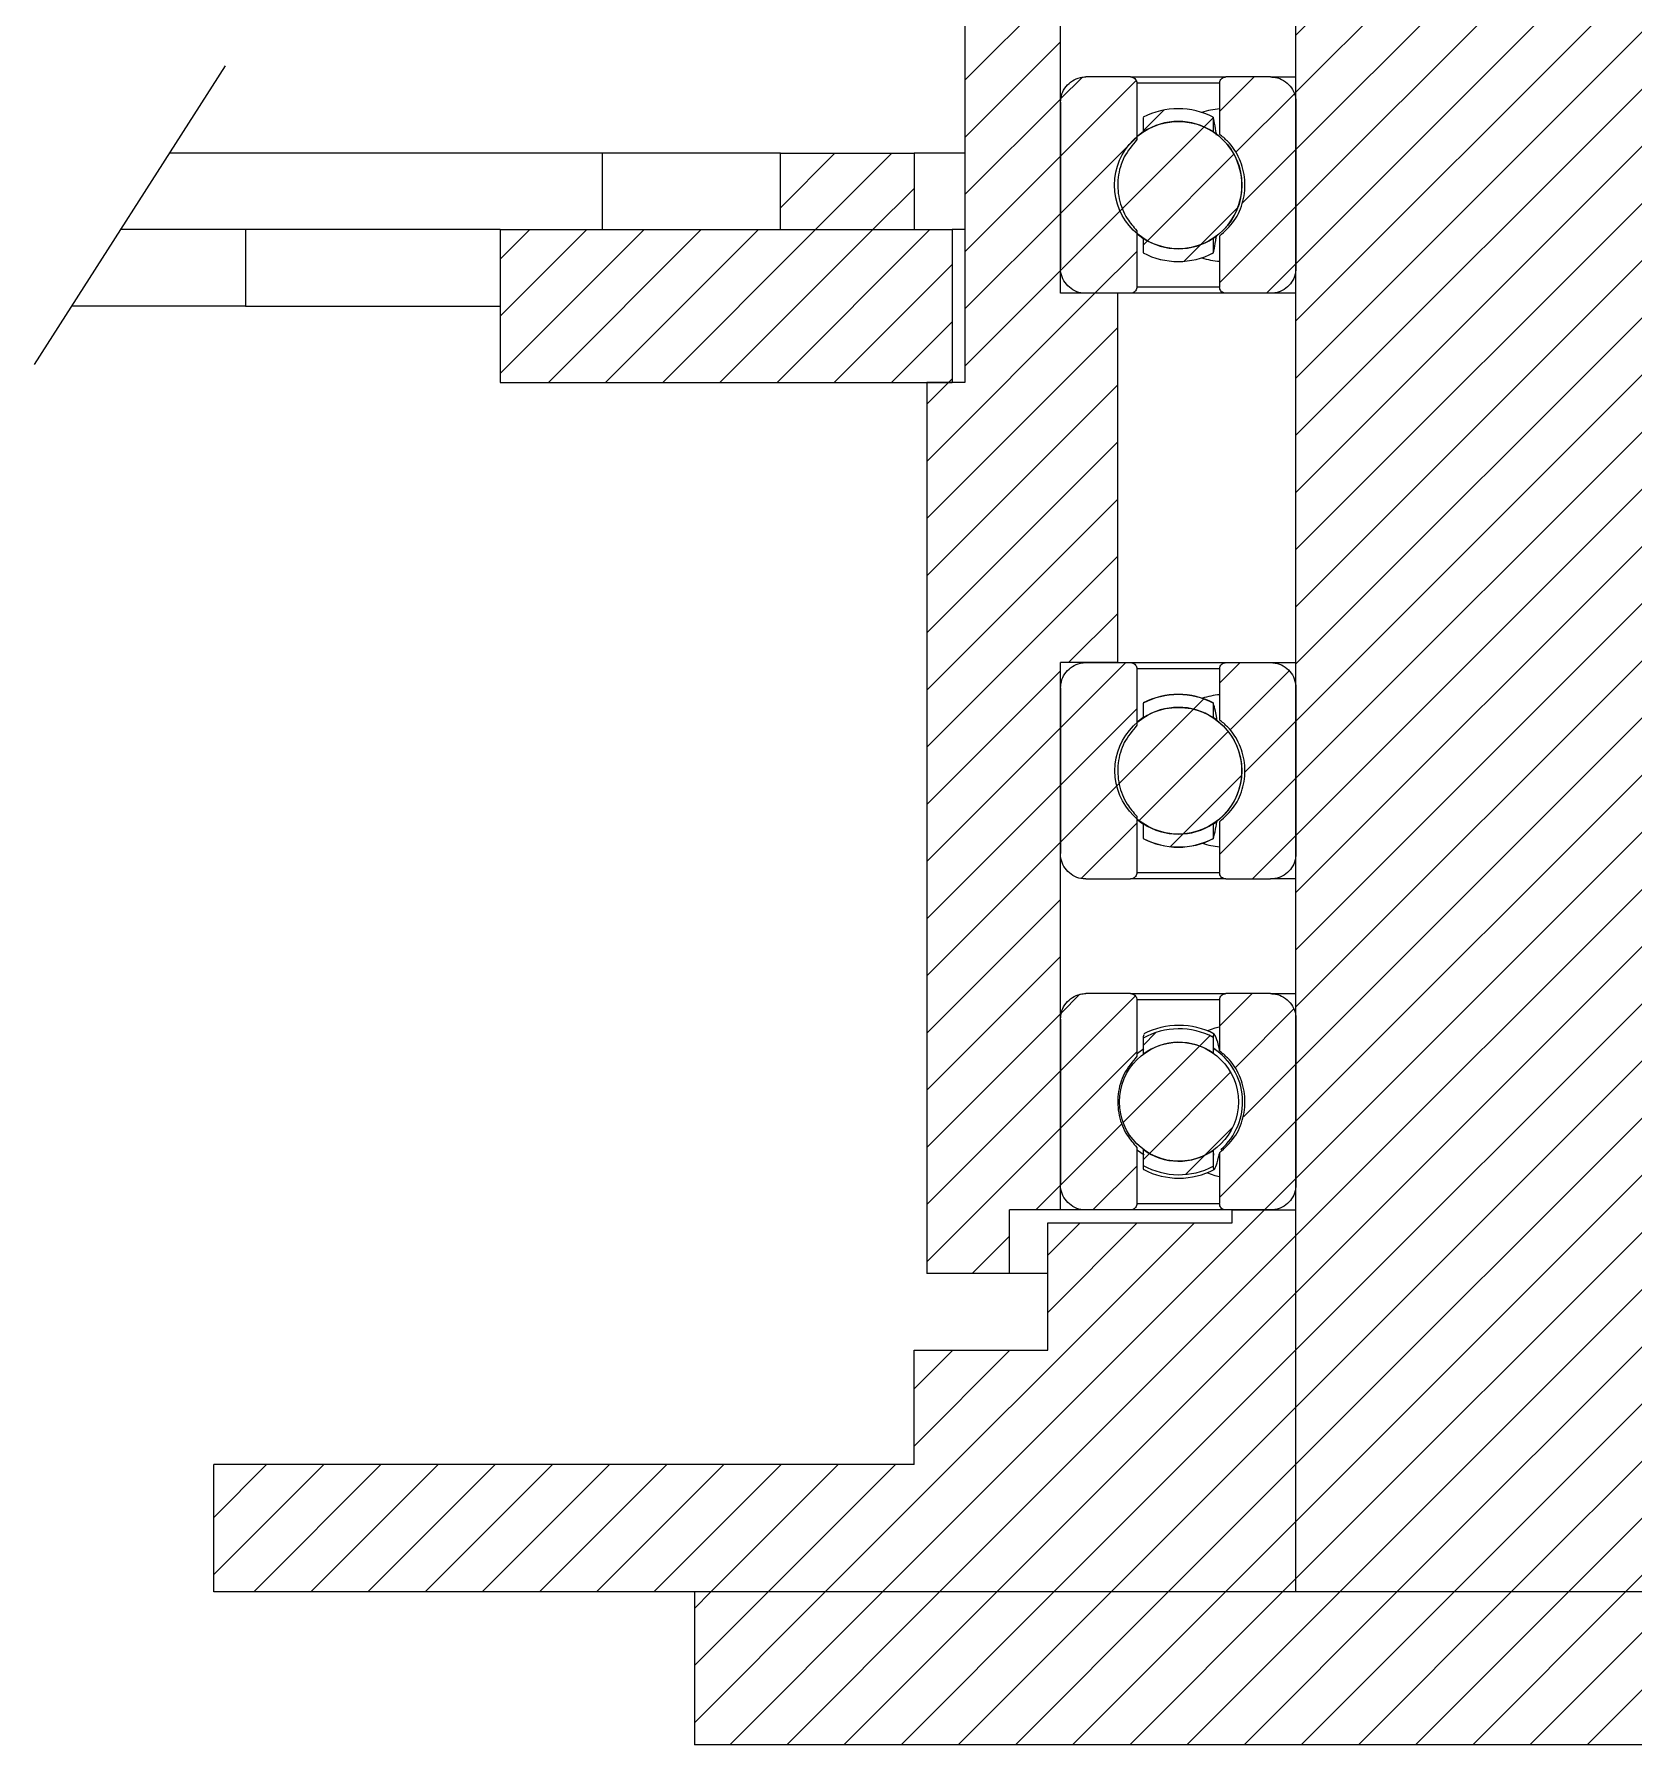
# Model space of a CAD drawing. Header units: millimetres. Extents: x -816 to 2660, y 734 to 4049.
# Drawn here: x 875.2 to 1000.9, y 3142.1 to 3276.5 of the extents above; entities that cross this region are included whole.
import ezdxf

# ---------------------------------------------------------------- set-up
doc = ezdxf.new("R2010")
doc.units = ezdxf.units.MM
pattern_1 = [(45, (17.594, -378.8605), (-2.245064, 2.245064), [])]

msp = doc.modelspace()

# ---------------------------------------------------------------- hatches: boundary and pattern name
at = {"linetype": 'Continuous', "lineweight": 18}
h = msp.add_hatch(dxfattribs=at)
h.set_pattern_fill('ANSI31', color=2, style=0)
h.set_pattern_definition(pattern_1)
h.paths.add_polyline_path([(974.31, 3154.14), (1009.31, 3154.14), (1009.31, 3330.14), (999.81, 3330.14), (999.81, 3290.14), (983.81, 3290.14), (983.81, 3330.14), (974.31, 3330.14)], flags=0)
h = msp.add_hatch(dxfattribs=at)
h.set_pattern_fill('ANSI31', style=0)
h.set_pattern_definition(pattern_1)
h.paths.add_polyline_path([(951.81, 3184.14), (955.81, 3184.14), (955.81, 3227.14), (960.31, 3227.14), (960.31, 3256.14), (955.81, 3256.14), (955.81, 3299.14), (948.31, 3299.14), (948.31, 3249.14), (945.31, 3249.14), (945.31, 3179.14), (951.81, 3179.14)], flags=0)
h = msp.add_hatch(dxfattribs=at)
h.set_pattern_fill('ANSI31', style=0)
h.set_pattern_definition(pattern_1)
edge = h.paths.add_edge_path(flags=0)
edge.add_spline(control_points=[(957.81, 3273.14), (957.67, 3273.14), (957.52, 3273.12), (957.38, 3273.09), (957.16, 3273.04), (956.94, 3272.95), (956.75, 3272.83), (956.56, 3272.71), (956.39, 3272.56), (956.25, 3272.38), (956.11, 3272.21), (956, 3272.01), (955.93, 3271.8), (955.85, 3271.59), (955.81, 3271.36), (955.81, 3271.14)], knot_values=[0.003165, 0.003165, 0.003165, 0.003165, 0.003612, 0.003612, 0.003612, 0.004292, 0.004292, 0.004292, 0.004973, 0.004973, 0.004973, 0.005653, 0.005653, 0.005653, 0.006333, 0.006333, 0.006333, 0.006333], weights=[1, 1, 1, 1, 1, 1, 1, 1, 1, 1, 1, 1, 1, 1, 1, 1], degree=3, periodic=0)
edge.add_line((955.81, 3271.14), (955.81, 3258.14))
edge.add_spline(control_points=[(955.81, 3258.14), (955.81, 3258.07), (955.82, 3257.99), (955.83, 3257.92), (955.85, 3257.7), (955.91, 3257.48), (956.01, 3257.28), (956.1, 3257.08), (956.24, 3256.89), (956.39, 3256.73), (956.55, 3256.57), (956.74, 3256.44), (956.94, 3256.34), (957.14, 3256.24), (957.36, 3256.17), (957.58, 3256.15), (957.66, 3256.14), (957.74, 3256.14), (957.81, 3256.14)], knot_values=[0, 0, 0, 0, 0.000211, 0.000211, 0.000211, 0.000891, 0.000891, 0.000891, 0.001571, 0.001571, 0.001571, 0.002252, 0.002252, 0.002252, 0.002932, 0.002932, 0.002932, 0.003165, 0.003165, 0.003165, 0.003165], weights=[1, 1, 1, 1, 1, 1, 1, 1, 1, 1, 1, 1, 1, 1, 1, 1, 1, 1, 1], degree=3, periodic=0)
edge.add_line((957.81, 3256.14), (961.31, 3256.14))
edge.add_spline(control_points=[(961.31, 3256.14), (961.36, 3256.14), (961.41, 3256.14), (961.45, 3256.15), (961.5, 3256.17), (961.55, 3256.19), (961.6, 3256.23), (961.65, 3256.26), (961.69, 3256.3), (961.72, 3256.34), (961.75, 3256.39), (961.78, 3256.44), (961.79, 3256.49), (961.81, 3256.54), (961.81, 3256.59), (961.81, 3256.64)], knot_values=[0.000813, 0.000813, 0.000813, 0.000813, 0.00095, 0.00095, 0.00095, 0.001119, 0.001119, 0.001119, 0.001289, 0.001289, 0.001289, 0.001458, 0.001458, 0.001458, 0.001602, 0.001602, 0.001602, 0.001602], weights=[1, 1, 1, 1, 1, 1, 1, 1, 1, 1, 1, 1, 1, 1, 1, 1], degree=3, periodic=0)
edge.add_line((961.81, 3256.64), (961.81, 3261.06))
edge.add_spline(control_points=[(961.81, 3261.06), (961.53, 3261.35), (961.27, 3261.66), (961.06, 3262), (960.77, 3262.48), (960.55, 3263.01), (960.43, 3263.56), (960.31, 3264.11), (960.28, 3264.68), (960.35, 3265.24), (960.42, 3265.79), (960.58, 3266.34), (960.83, 3266.85), (961.08, 3267.35), (961.41, 3267.81), (961.81, 3268.21)], knot_values=[0, 0, 0, 0, 0.001204, 0.001204, 0.001204, 0.002895, 0.002895, 0.002895, 0.004586, 0.004586, 0.004586, 0.006276, 0.006276, 0.006276, 0.007967, 0.007967, 0.007967, 0.007967], weights=[1, 1, 1, 1, 1, 1, 1, 1, 1, 1, 1, 1, 1, 1, 1, 1], degree=3, periodic=0)
edge.add_line((961.81, 3268.21), (961.81, 3272.64))
edge.add_spline(control_points=[(961.81, 3272.64), (961.81, 3272.66), (961.81, 3272.69), (961.81, 3272.71), (961.8, 3272.77), (961.78, 3272.82), (961.75, 3272.87), (961.73, 3272.92), (961.69, 3272.97), (961.65, 3273), (961.61, 3273.04), (961.56, 3273.07), (961.51, 3273.1), (961.46, 3273.12), (961.4, 3273.13), (961.35, 3273.13), (961.34, 3273.13), (961.33, 3273.14), (961.31, 3273.14)], knot_values=[0.000025, 0.000025, 0.000025, 0.000025, 0.000103, 0.000103, 0.000103, 0.000272, 0.000272, 0.000272, 0.000442, 0.000442, 0.000442, 0.000611, 0.000611, 0.000611, 0.00078, 0.00078, 0.00078, 0.000813, 0.000813, 0.000813, 0.000813], weights=[1, 1, 1, 1, 1, 1, 1, 1, 1, 1, 1, 1, 1, 1, 1, 1, 1, 1, 1], degree=3, periodic=0)
edge.add_line((961.31, 3273.14), (957.81, 3273.14))
h = msp.add_hatch(dxfattribs=at)
h.set_pattern_fill('ANSI31', style=0)
h.set_pattern_definition(pattern_1)
edge = h.paths.add_edge_path(flags=0)
edge.add_line((974.31, 3258.14), (974.31, 3271.14))
edge.add_spline(control_points=[(974.31, 3271.14), (974.31, 3271.21), (974.31, 3271.28), (974.3, 3271.35), (974.28, 3271.57), (974.22, 3271.79), (974.12, 3271.99), (974.03, 3272.19), (973.89, 3272.38), (973.74, 3272.54), (973.58, 3272.7), (973.39, 3272.84), (973.19, 3272.93), (972.99, 3273.03), (972.77, 3273.1), (972.55, 3273.12), (972.47, 3273.13), (972.39, 3273.14), (972.31, 3273.14)], knot_values=[0, 0, 0, 0, 0.000211, 0.000211, 0.000211, 0.000891, 0.000891, 0.000891, 0.001571, 0.001571, 0.001571, 0.002252, 0.002252, 0.002252, 0.002932, 0.002932, 0.002932, 0.003165, 0.003165, 0.003165, 0.003165], weights=[1, 1, 1, 1, 1, 1, 1, 1, 1, 1, 1, 1, 1, 1, 1, 1, 1, 1, 1], degree=3, periodic=0)
edge.add_line((972.31, 3273.14), (968.81, 3273.14))
edge.add_spline(control_points=[(968.81, 3273.14), (968.77, 3273.14), (968.72, 3273.13), (968.68, 3273.12), (968.63, 3273.1), (968.57, 3273.08), (968.53, 3273.05), (968.48, 3273.01), (968.44, 3272.97), (968.41, 3272.93), (968.38, 3272.88), (968.35, 3272.83), (968.33, 3272.78), (968.32, 3272.73), (968.31, 3272.68), (968.31, 3272.64)], knot_values=[0.000813, 0.000813, 0.000813, 0.000813, 0.00095, 0.00095, 0.00095, 0.001119, 0.001119, 0.001119, 0.001289, 0.001289, 0.001289, 0.001458, 0.001458, 0.001458, 0.001602, 0.001602, 0.001602, 0.001602], weights=[1, 1, 1, 1, 1, 1, 1, 1, 1, 1, 1, 1, 1, 1, 1, 1], degree=3, periodic=0)
edge.add_line((968.31, 3272.64), (968.31, 3268.64))
edge.add_spline(control_points=[(968.31, 3268.64), (968.54, 3268.47), (968.75, 3268.28), (968.94, 3268.08), (969.33, 3267.67), (969.65, 3267.19), (969.88, 3266.68), (970.1, 3266.17), (970.25, 3265.62), (970.3, 3265.06), (970.34, 3264.5), (970.3, 3263.93), (970.16, 3263.39), (970.02, 3262.84), (969.78, 3262.32), (969.47, 3261.85), (969.16, 3261.39), (968.76, 3260.97), (968.31, 3260.64)], knot_values=[0, 0, 0, 0, 0.000838, 0.000838, 0.000838, 0.002535, 0.002535, 0.002535, 0.004232, 0.004232, 0.004232, 0.00593, 0.00593, 0.00593, 0.007627, 0.007627, 0.007627, 0.009323, 0.009323, 0.009323, 0.009323], weights=[1, 1, 1, 1, 1, 1, 1, 1, 1, 1, 1, 1, 1, 1, 1, 1, 1, 1, 1], degree=3, periodic=0)
edge.add_line((968.31, 3260.64), (968.31, 3256.64))
edge.add_spline(control_points=[(968.31, 3256.64), (968.31, 3256.61), (968.32, 3256.58), (968.32, 3256.56), (968.33, 3256.5), (968.35, 3256.45), (968.37, 3256.4), (968.4, 3256.35), (968.44, 3256.3), (968.48, 3256.27), (968.52, 3256.23), (968.57, 3256.2), (968.62, 3256.18), (968.67, 3256.15), (968.73, 3256.14), (968.78, 3256.14), (968.79, 3256.14), (968.8, 3256.14), (968.81, 3256.14)], knot_values=[0.000025, 0.000025, 0.000025, 0.000025, 0.000103, 0.000103, 0.000103, 0.000272, 0.000272, 0.000272, 0.000442, 0.000442, 0.000442, 0.000611, 0.000611, 0.000611, 0.00078, 0.00078, 0.00078, 0.000813, 0.000813, 0.000813, 0.000813], weights=[1, 1, 1, 1, 1, 1, 1, 1, 1, 1, 1, 1, 1, 1, 1, 1, 1, 1, 1], degree=3, periodic=0)
edge.add_line((968.81, 3256.14), (972.31, 3256.14))
edge.add_spline(control_points=[(972.31, 3256.14), (972.46, 3256.14), (972.61, 3256.15), (972.75, 3256.18), (972.97, 3256.23), (973.19, 3256.32), (973.37, 3256.44), (973.56, 3256.56), (973.74, 3256.71), (973.88, 3256.89), (974.02, 3257.06), (974.13, 3257.26), (974.2, 3257.47), (974.28, 3257.68), (974.31, 3257.91), (974.31, 3258.14)], knot_values=[0.003165, 0.003165, 0.003165, 0.003165, 0.003612, 0.003612, 0.003612, 0.004292, 0.004292, 0.004292, 0.004973, 0.004973, 0.004973, 0.005653, 0.005653, 0.005653, 0.006333, 0.006333, 0.006333, 0.006333], weights=[1, 1, 1, 1, 1, 1, 1, 1, 1, 1, 1, 1, 1, 1, 1, 1], degree=3, periodic=0)
h = msp.add_hatch(dxfattribs=at)
h.set_pattern_fill('ANSI31', style=0)
h.set_pattern_definition(pattern_1)
edge = h.paths.add_edge_path(flags=0)
edge.add_line((962.31, 3269.96), (962.31, 3268.81))
edge.add_arc((965.07, 3264.64), 5, 56.6103, 123.4133, ccw=False)
edge.add_line((967.81, 3268.81), (967.81, 3269.96))
edge.add_arc((965.07, 3264.64), 6, 62.7109, 117.3076)
h = msp.add_hatch(dxfattribs=at)
h.set_pattern_fill('ANSI31', style=0)
h.set_pattern_definition(pattern_1)
edge = h.paths.add_edge_path(flags=0)
edge.add_arc((965.07, 3264.64), 5, 0, 360)
h = msp.add_hatch(dxfattribs=at)
h.set_pattern_fill('ANSI31', style=0)
h.set_pattern_definition(pattern_1)
h.paths.add_polyline_path([(944.31, 3267.14), (933.81, 3267.14), (933.81, 3261.14), (944.31, 3261.14)], flags=0)
h = msp.add_hatch(dxfattribs=at)
h.set_pattern_fill('ANSI31', style=0)
h.set_pattern_definition(pattern_1)
h.paths.add_polyline_path([(947.31, 3261.14), (911.81, 3261.14), (911.81, 3249.14), (947.31, 3249.14)], flags=0)
h = msp.add_hatch(dxfattribs=at)
h.set_pattern_fill('ANSI31', style=0)
h.set_pattern_definition(pattern_1)
edge = h.paths.add_edge_path(flags=0)
edge.add_line((967.81, 3259.31), (967.81, 3260.46))
edge.add_arc((965.07, 3264.64), 5, 236.5867, 303.3897, ccw=False)
edge.add_line((962.31, 3260.47), (962.31, 3259.31))
edge.add_arc((965.07, 3264.64), 6, 242.6924, 297.2891)
h = msp.add_hatch(dxfattribs=at)
h.set_pattern_fill('ANSI31', style=0)
h.set_pattern_definition(pattern_1)
edge = h.paths.add_edge_path(flags=0)
edge.add_spline(control_points=[(957.81, 3227.14), (957.67, 3227.14), (957.52, 3227.12), (957.38, 3227.09), (957.16, 3227.04), (956.94, 3226.95), (956.75, 3226.83), (956.56, 3226.71), (956.39, 3226.56), (956.25, 3226.38), (956.11, 3226.21), (956, 3226.01), (955.93, 3225.8), (955.85, 3225.59), (955.81, 3225.36), (955.81, 3225.14)], knot_values=[0.003165, 0.003165, 0.003165, 0.003165, 0.003612, 0.003612, 0.003612, 0.004292, 0.004292, 0.004292, 0.004973, 0.004973, 0.004973, 0.005653, 0.005653, 0.005653, 0.006333, 0.006333, 0.006333, 0.006333], weights=[1, 1, 1, 1, 1, 1, 1, 1, 1, 1, 1, 1, 1, 1, 1, 1], degree=3, periodic=0)
edge.add_line((955.81, 3225.14), (955.81, 3212.14))
edge.add_spline(control_points=[(955.81, 3212.14), (955.81, 3212.07), (955.82, 3211.99), (955.83, 3211.92), (955.85, 3211.7), (955.91, 3211.48), (956.01, 3211.28), (956.1, 3211.08), (956.24, 3210.89), (956.39, 3210.73), (956.55, 3210.57), (956.74, 3210.44), (956.94, 3210.34), (957.14, 3210.24), (957.36, 3210.17), (957.58, 3210.15), (957.66, 3210.14), (957.74, 3210.14), (957.81, 3210.14)], knot_values=[0, 0, 0, 0, 0.000211, 0.000211, 0.000211, 0.000891, 0.000891, 0.000891, 0.001571, 0.001571, 0.001571, 0.002252, 0.002252, 0.002252, 0.002932, 0.002932, 0.002932, 0.003165, 0.003165, 0.003165, 0.003165], weights=[1, 1, 1, 1, 1, 1, 1, 1, 1, 1, 1, 1, 1, 1, 1, 1, 1, 1, 1], degree=3, periodic=0)
edge.add_line((957.81, 3210.14), (961.31, 3210.14))
edge.add_spline(control_points=[(961.31, 3210.14), (961.36, 3210.14), (961.41, 3210.14), (961.45, 3210.15), (961.5, 3210.17), (961.55, 3210.19), (961.6, 3210.23), (961.65, 3210.26), (961.69, 3210.3), (961.72, 3210.34), (961.75, 3210.39), (961.78, 3210.44), (961.79, 3210.49), (961.81, 3210.54), (961.81, 3210.59), (961.81, 3210.64)], knot_values=[0.000813, 0.000813, 0.000813, 0.000813, 0.00095, 0.00095, 0.00095, 0.001119, 0.001119, 0.001119, 0.001289, 0.001289, 0.001289, 0.001458, 0.001458, 0.001458, 0.001602, 0.001602, 0.001602, 0.001602], weights=[1, 1, 1, 1, 1, 1, 1, 1, 1, 1, 1, 1, 1, 1, 1, 1], degree=3, periodic=0)
edge.add_line((961.81, 3210.64), (961.81, 3215.06))
edge.add_spline(control_points=[(961.81, 3215.06), (961.53, 3215.35), (961.27, 3215.66), (961.06, 3216), (960.77, 3216.48), (960.55, 3217.01), (960.43, 3217.56), (960.31, 3218.11), (960.28, 3218.68), (960.35, 3219.24), (960.42, 3219.79), (960.58, 3220.34), (960.83, 3220.85), (961.08, 3221.35), (961.41, 3221.81), (961.81, 3222.21)], knot_values=[0, 0, 0, 0, 0.001204, 0.001204, 0.001204, 0.002895, 0.002895, 0.002895, 0.004586, 0.004586, 0.004586, 0.006276, 0.006276, 0.006276, 0.007967, 0.007967, 0.007967, 0.007967], weights=[1, 1, 1, 1, 1, 1, 1, 1, 1, 1, 1, 1, 1, 1, 1, 1], degree=3, periodic=0)
edge.add_line((961.81, 3222.21), (961.81, 3226.64))
edge.add_spline(control_points=[(961.81, 3226.64), (961.81, 3226.66), (961.81, 3226.69), (961.81, 3226.71), (961.8, 3226.77), (961.78, 3226.82), (961.75, 3226.87), (961.73, 3226.92), (961.69, 3226.97), (961.65, 3227), (961.61, 3227.04), (961.56, 3227.07), (961.51, 3227.1), (961.46, 3227.12), (961.4, 3227.13), (961.35, 3227.13), (961.34, 3227.13), (961.33, 3227.14), (961.31, 3227.14)], knot_values=[0.000025, 0.000025, 0.000025, 0.000025, 0.000103, 0.000103, 0.000103, 0.000272, 0.000272, 0.000272, 0.000442, 0.000442, 0.000442, 0.000611, 0.000611, 0.000611, 0.00078, 0.00078, 0.00078, 0.000813, 0.000813, 0.000813, 0.000813], weights=[1, 1, 1, 1, 1, 1, 1, 1, 1, 1, 1, 1, 1, 1, 1, 1, 1, 1, 1], degree=3, periodic=0)
edge.add_line((961.31, 3227.14), (957.81, 3227.14))
h = msp.add_hatch(dxfattribs=at)
h.set_pattern_fill('ANSI31', style=0)
h.set_pattern_definition(pattern_1)
edge = h.paths.add_edge_path(flags=0)
edge.add_line((974.31, 3212.14), (974.31, 3225.14))
edge.add_spline(control_points=[(974.31, 3225.14), (974.31, 3225.38), (974.27, 3225.63), (974.18, 3225.86), (974.1, 3226.07), (973.98, 3226.27), (973.83, 3226.44), (973.69, 3226.61), (973.51, 3226.76), (973.32, 3226.87), (973.12, 3226.98), (972.91, 3227.06), (972.69, 3227.1), (972.56, 3227.12), (972.44, 3227.14), (972.31, 3227.14)], knot_values=[0, 0, 0, 0, 0.00074, 0.00074, 0.00074, 0.00141, 0.00141, 0.00141, 0.002079, 0.002079, 0.002079, 0.002748, 0.002748, 0.002748, 0.003119, 0.003119, 0.003119, 0.003119], weights=[1, 1, 1, 1, 1, 1, 1, 1, 1, 1, 1, 1, 1, 1, 1, 1], degree=3, periodic=0)
edge.add_line((972.31, 3227.14), (968.81, 3227.14))
edge.add_spline(control_points=[(968.81, 3227.14), (968.77, 3227.14), (968.72, 3227.13), (968.68, 3227.12), (968.63, 3227.1), (968.57, 3227.08), (968.53, 3227.05), (968.48, 3227.01), (968.44, 3226.97), (968.41, 3226.93), (968.38, 3226.88), (968.35, 3226.83), (968.33, 3226.78), (968.32, 3226.73), (968.31, 3226.68), (968.31, 3226.64)], knot_values=[0.000813, 0.000813, 0.000813, 0.000813, 0.00095, 0.00095, 0.00095, 0.001119, 0.001119, 0.001119, 0.001289, 0.001289, 0.001289, 0.001458, 0.001458, 0.001458, 0.001602, 0.001602, 0.001602, 0.001602], weights=[1, 1, 1, 1, 1, 1, 1, 1, 1, 1, 1, 1, 1, 1, 1, 1], degree=3, periodic=0)
edge.add_line((968.31, 3226.64), (968.31, 3222.64))
edge.add_spline(control_points=[(968.31, 3222.64), (968.54, 3222.47), (968.75, 3222.28), (968.94, 3222.08), (969.33, 3221.67), (969.65, 3221.19), (969.88, 3220.68), (970.1, 3220.17), (970.25, 3219.62), (970.3, 3219.06), (970.34, 3218.5), (970.3, 3217.93), (970.16, 3217.39), (970.02, 3216.84), (969.78, 3216.32), (969.47, 3215.85), (969.16, 3215.39), (968.76, 3214.97), (968.31, 3214.64)], knot_values=[0, 0, 0, 0, 0.000838, 0.000838, 0.000838, 0.002535, 0.002535, 0.002535, 0.004232, 0.004232, 0.004232, 0.00593, 0.00593, 0.00593, 0.007627, 0.007627, 0.007627, 0.009323, 0.009323, 0.009323, 0.009323], weights=[1, 1, 1, 1, 1, 1, 1, 1, 1, 1, 1, 1, 1, 1, 1, 1, 1, 1, 1], degree=3, periodic=0)
edge.add_line((968.31, 3214.64), (968.31, 3210.64))
edge.add_spline(control_points=[(968.31, 3210.64), (968.31, 3210.61), (968.32, 3210.58), (968.32, 3210.56), (968.33, 3210.5), (968.35, 3210.45), (968.37, 3210.4), (968.4, 3210.35), (968.44, 3210.3), (968.48, 3210.27), (968.52, 3210.23), (968.57, 3210.2), (968.62, 3210.18), (968.67, 3210.15), (968.73, 3210.14), (968.78, 3210.14), (968.79, 3210.14), (968.8, 3210.14), (968.81, 3210.14)], knot_values=[0.000025, 0.000025, 0.000025, 0.000025, 0.000103, 0.000103, 0.000103, 0.000272, 0.000272, 0.000272, 0.000442, 0.000442, 0.000442, 0.000611, 0.000611, 0.000611, 0.00078, 0.00078, 0.00078, 0.000813, 0.000813, 0.000813, 0.000813], weights=[1, 1, 1, 1, 1, 1, 1, 1, 1, 1, 1, 1, 1, 1, 1, 1, 1, 1, 1], degree=3, periodic=0)
edge.add_line((968.81, 3210.14), (972.31, 3210.14))
edge.add_spline(control_points=[(972.31, 3210.14), (972.46, 3210.14), (972.61, 3210.15), (972.75, 3210.18), (972.97, 3210.23), (973.19, 3210.32), (973.37, 3210.44), (973.56, 3210.56), (973.74, 3210.71), (973.88, 3210.89), (974.02, 3211.06), (974.13, 3211.26), (974.2, 3211.47), (974.28, 3211.68), (974.31, 3211.91), (974.31, 3212.14)], knot_values=[0.002309, 0.002309, 0.002309, 0.002309, 0.002748, 0.002748, 0.002748, 0.003418, 0.003418, 0.003418, 0.004087, 0.004087, 0.004087, 0.004757, 0.004757, 0.004757, 0.005426, 0.005426, 0.005426, 0.005426], weights=[1, 1, 1, 1, 1, 1, 1, 1, 1, 1, 1, 1, 1, 1, 1, 1], degree=3, periodic=0)
h = msp.add_hatch(dxfattribs=at)
h.set_pattern_fill('ANSI31', style=0)
h.set_pattern_definition(pattern_1)
edge = h.paths.add_edge_path(flags=0)
edge.add_line((962.31, 3223.95), (962.31, 3222.79))
edge.add_arc((965.07, 3218.64), 4.98, 56.5353, 123.5657, ccw=False)
edge.add_line((967.81, 3222.79), (967.81, 3223.95))
edge.add_arc((965.07, 3218.64), 5.98, 62.6795, 117.3995)
h = msp.add_hatch(dxfattribs=at)
h.set_pattern_fill('ANSI31', style=0)
h.set_pattern_definition(pattern_1)
edge = h.paths.add_edge_path(flags=0)
edge.add_arc((965.07, 3218.64), 4.98, 0, 360)
h = msp.add_hatch(dxfattribs=at)
h.set_pattern_fill('ANSI31', style=0)
h.set_pattern_definition(pattern_1)
edge = h.paths.add_edge_path(flags=0)
edge.add_line((967.81, 3213.32), (967.81, 3214.48))
edge.add_arc((965.07, 3218.64), 4.98, 236.4343, 303.4647, ccw=False)
edge.add_line((962.31, 3214.49), (962.31, 3213.32))
edge.add_arc((965.07, 3218.64), 5.98, 242.6005, 297.3205)
h = msp.add_hatch(dxfattribs=at)
h.set_pattern_fill('ANSI31', style=0)
h.set_pattern_definition(pattern_1)
edge = h.paths.add_edge_path(flags=0)
edge.add_spline(control_points=[(957.81, 3201.14), (957.67, 3201.14), (957.52, 3201.12), (957.38, 3201.09), (957.16, 3201.04), (956.94, 3200.95), (956.75, 3200.83), (956.56, 3200.71), (956.39, 3200.56), (956.25, 3200.38), (956.11, 3200.21), (956, 3200.01), (955.93, 3199.8), (955.85, 3199.59), (955.81, 3199.36), (955.81, 3199.14)], knot_values=[0.003165, 0.003165, 0.003165, 0.003165, 0.003612, 0.003612, 0.003612, 0.004292, 0.004292, 0.004292, 0.004973, 0.004973, 0.004973, 0.005653, 0.005653, 0.005653, 0.006333, 0.006333, 0.006333, 0.006333], weights=[1, 1, 1, 1, 1, 1, 1, 1, 1, 1, 1, 1, 1, 1, 1, 1], degree=3, periodic=0)
edge.add_line((955.81, 3199.14), (955.81, 3186.14))
edge.add_spline(control_points=[(955.81, 3186.14), (955.81, 3186.07), (955.82, 3185.99), (955.83, 3185.92), (955.85, 3185.7), (955.91, 3185.48), (956.01, 3185.28), (956.1, 3185.08), (956.24, 3184.89), (956.39, 3184.73), (956.55, 3184.57), (956.74, 3184.44), (956.94, 3184.34), (957.14, 3184.24), (957.36, 3184.17), (957.58, 3184.15), (957.66, 3184.14), (957.74, 3184.14), (957.81, 3184.14)], knot_values=[0, 0, 0, 0, 0.000211, 0.000211, 0.000211, 0.000891, 0.000891, 0.000891, 0.001571, 0.001571, 0.001571, 0.002252, 0.002252, 0.002252, 0.002932, 0.002932, 0.002932, 0.003165, 0.003165, 0.003165, 0.003165], weights=[1, 1, 1, 1, 1, 1, 1, 1, 1, 1, 1, 1, 1, 1, 1, 1, 1, 1, 1], degree=3, periodic=0)
edge.add_line((957.81, 3184.14), (961.31, 3184.14))
edge.add_spline(control_points=[(961.31, 3184.14), (961.36, 3184.14), (961.41, 3184.14), (961.45, 3184.15), (961.5, 3184.17), (961.55, 3184.19), (961.6, 3184.23), (961.65, 3184.26), (961.69, 3184.3), (961.72, 3184.34), (961.75, 3184.39), (961.78, 3184.44), (961.79, 3184.49), (961.81, 3184.54), (961.81, 3184.59), (961.81, 3184.64)], knot_values=[0.000813, 0.000813, 0.000813, 0.000813, 0.00095, 0.00095, 0.00095, 0.001119, 0.001119, 0.001119, 0.001289, 0.001289, 0.001289, 0.001458, 0.001458, 0.001458, 0.001602, 0.001602, 0.001602, 0.001602], weights=[1, 1, 1, 1, 1, 1, 1, 1, 1, 1, 1, 1, 1, 1, 1, 1], degree=3, periodic=0)
edge.add_line((961.81, 3184.64), (961.81, 3189.06))
edge.add_spline(control_points=[(961.81, 3189.06), (961.53, 3189.35), (961.27, 3189.66), (961.06, 3190), (960.77, 3190.48), (960.55, 3191.01), (960.43, 3191.56), (960.31, 3192.11), (960.28, 3192.68), (960.35, 3193.24), (960.42, 3193.79), (960.58, 3194.34), (960.83, 3194.85), (961.08, 3195.35), (961.41, 3195.81), (961.81, 3196.21)], knot_values=[0, 0, 0, 0, 0.001204, 0.001204, 0.001204, 0.002895, 0.002895, 0.002895, 0.004586, 0.004586, 0.004586, 0.006276, 0.006276, 0.006276, 0.007967, 0.007967, 0.007967, 0.007967], weights=[1, 1, 1, 1, 1, 1, 1, 1, 1, 1, 1, 1, 1, 1, 1, 1], degree=3, periodic=0)
edge.add_line((961.81, 3196.21), (961.81, 3200.64))
edge.add_spline(control_points=[(961.81, 3200.64), (961.81, 3200.66), (961.81, 3200.69), (961.81, 3200.71), (961.8, 3200.77), (961.78, 3200.82), (961.75, 3200.87), (961.73, 3200.92), (961.69, 3200.97), (961.65, 3201), (961.61, 3201.04), (961.56, 3201.07), (961.51, 3201.1), (961.46, 3201.12), (961.4, 3201.13), (961.35, 3201.13), (961.34, 3201.13), (961.33, 3201.14), (961.31, 3201.14)], knot_values=[0.000025, 0.000025, 0.000025, 0.000025, 0.000103, 0.000103, 0.000103, 0.000272, 0.000272, 0.000272, 0.000442, 0.000442, 0.000442, 0.000611, 0.000611, 0.000611, 0.00078, 0.00078, 0.00078, 0.000813, 0.000813, 0.000813, 0.000813], weights=[1, 1, 1, 1, 1, 1, 1, 1, 1, 1, 1, 1, 1, 1, 1, 1, 1, 1, 1], degree=3, periodic=0)
edge.add_line((961.31, 3201.14), (957.81, 3201.14))
h = msp.add_hatch(dxfattribs=at)
h.set_pattern_fill('ANSI31', style=0)
h.set_pattern_definition(pattern_1)
edge = h.paths.add_edge_path(flags=0)
edge.add_line((974.31, 3186.14), (974.31, 3199.14))
edge.add_spline(control_points=[(974.31, 3199.14), (974.31, 3199.21), (974.31, 3199.28), (974.3, 3199.35), (974.28, 3199.57), (974.22, 3199.79), (974.12, 3199.99), (974.03, 3200.19), (973.89, 3200.38), (973.74, 3200.54), (973.58, 3200.7), (973.39, 3200.84), (973.19, 3200.93), (972.99, 3201.03), (972.77, 3201.1), (972.55, 3201.12), (972.47, 3201.13), (972.39, 3201.14), (972.31, 3201.14)], knot_values=[0, 0, 0, 0, 0.000211, 0.000211, 0.000211, 0.000891, 0.000891, 0.000891, 0.001571, 0.001571, 0.001571, 0.002252, 0.002252, 0.002252, 0.002932, 0.002932, 0.002932, 0.003165, 0.003165, 0.003165, 0.003165], weights=[1, 1, 1, 1, 1, 1, 1, 1, 1, 1, 1, 1, 1, 1, 1, 1, 1, 1, 1], degree=3, periodic=0)
edge.add_line((972.31, 3201.14), (968.81, 3201.14))
edge.add_spline(control_points=[(968.81, 3201.14), (968.77, 3201.14), (968.72, 3201.13), (968.68, 3201.12), (968.63, 3201.1), (968.57, 3201.08), (968.53, 3201.05), (968.48, 3201.01), (968.44, 3200.97), (968.41, 3200.93), (968.38, 3200.88), (968.35, 3200.83), (968.33, 3200.78), (968.32, 3200.73), (968.31, 3200.68), (968.31, 3200.64)], knot_values=[0.000813, 0.000813, 0.000813, 0.000813, 0.00095, 0.00095, 0.00095, 0.001119, 0.001119, 0.001119, 0.001289, 0.001289, 0.001289, 0.001458, 0.001458, 0.001458, 0.001602, 0.001602, 0.001602, 0.001602], weights=[1, 1, 1, 1, 1, 1, 1, 1, 1, 1, 1, 1, 1, 1, 1, 1], degree=3, periodic=0)
edge.add_line((968.31, 3200.64), (968.31, 3196.64))
edge.add_spline(control_points=[(968.31, 3196.64), (968.54, 3196.47), (968.75, 3196.28), (968.94, 3196.08), (969.33, 3195.67), (969.65, 3195.19), (969.88, 3194.68), (970.1, 3194.17), (970.25, 3193.62), (970.3, 3193.06), (970.34, 3192.5), (970.3, 3191.93), (970.16, 3191.39), (970.02, 3190.84), (969.78, 3190.32), (969.47, 3189.85), (969.16, 3189.39), (968.76, 3188.97), (968.31, 3188.64)], knot_values=[0, 0, 0, 0, 0.000838, 0.000838, 0.000838, 0.002535, 0.002535, 0.002535, 0.004232, 0.004232, 0.004232, 0.00593, 0.00593, 0.00593, 0.007627, 0.007627, 0.007627, 0.009323, 0.009323, 0.009323, 0.009323], weights=[1, 1, 1, 1, 1, 1, 1, 1, 1, 1, 1, 1, 1, 1, 1, 1, 1, 1, 1], degree=3, periodic=0)
edge.add_line((968.31, 3188.64), (968.31, 3184.64))
edge.add_spline(control_points=[(968.31, 3184.64), (968.31, 3184.61), (968.32, 3184.58), (968.32, 3184.56), (968.33, 3184.5), (968.35, 3184.45), (968.37, 3184.4), (968.4, 3184.35), (968.44, 3184.3), (968.48, 3184.27), (968.52, 3184.23), (968.57, 3184.2), (968.62, 3184.18), (968.67, 3184.15), (968.73, 3184.14), (968.78, 3184.14), (968.79, 3184.14), (968.8, 3184.14), (968.81, 3184.14)], knot_values=[0.000025, 0.000025, 0.000025, 0.000025, 0.000103, 0.000103, 0.000103, 0.000272, 0.000272, 0.000272, 0.000442, 0.000442, 0.000442, 0.000611, 0.000611, 0.000611, 0.00078, 0.00078, 0.00078, 0.000813, 0.000813, 0.000813, 0.000813], weights=[1, 1, 1, 1, 1, 1, 1, 1, 1, 1, 1, 1, 1, 1, 1, 1, 1, 1, 1], degree=3, periodic=0)
edge.add_line((968.81, 3184.14), (972.31, 3184.14))
edge.add_spline(control_points=[(972.31, 3184.14), (972.46, 3184.14), (972.61, 3184.15), (972.75, 3184.18), (972.97, 3184.23), (973.19, 3184.32), (973.37, 3184.44), (973.56, 3184.56), (973.74, 3184.71), (973.88, 3184.89), (974.02, 3185.06), (974.13, 3185.26), (974.2, 3185.47), (974.28, 3185.68), (974.31, 3185.91), (974.31, 3186.14)], knot_values=[0.003165, 0.003165, 0.003165, 0.003165, 0.003612, 0.003612, 0.003612, 0.004292, 0.004292, 0.004292, 0.004973, 0.004973, 0.004973, 0.005653, 0.005653, 0.005653, 0.006333, 0.006333, 0.006333, 0.006333], weights=[1, 1, 1, 1, 1, 1, 1, 1, 1, 1, 1, 1, 1, 1, 1, 1], degree=3, periodic=0)
h = msp.add_hatch(dxfattribs=at)
h.set_pattern_fill('ANSI31', style=0)
h.set_pattern_definition(pattern_1)
edge = h.paths.add_edge_path(flags=0)
edge.add_line((962.31, 3197.63), (962.31, 3196.37))
edge.add_arc((965.12, 3192.64), 4.67, 54.8386, 126.964, ccw=False)
edge.add_line((967.81, 3196.45), (967.81, 3197.69))
edge.add_arc((965.12, 3192.64), 5.73, 61.9922, 119.3623)
h = msp.add_hatch(dxfattribs=at)
h.set_pattern_fill('ANSI31', style=0)
h.set_pattern_definition(pattern_1)
edge = h.paths.add_edge_path(flags=0)
edge.add_arc((965.12, 3192.64), 4.67, 0, 360)
h = msp.add_hatch(dxfattribs=at)
h.set_pattern_fill('ANSI31', style=0)
h.set_pattern_definition(pattern_1)
edge = h.paths.add_edge_path(flags=0)
edge.add_line((967.81, 3187.58), (967.81, 3188.82))
edge.add_arc((965.12, 3192.64), 4.67, 233.036, 305.1614, ccw=False)
edge.add_line((962.31, 3188.9), (962.31, 3187.64))
edge.add_arc((965.12, 3192.64), 5.73, 240.6377, 298.0078)
h = msp.add_hatch(dxfattribs=at)
h.set_pattern_fill('ANSI31', color=4, style=0)
h.set_pattern_definition(pattern_1)
h.paths.add_polyline_path([(944.31, 3173.14), (944.31, 3164.14), (889.31, 3164.14), (889.31, 3154.14), (974.31, 3154.14), (974.31, 3184.14), (969.31, 3184.14), (969.31, 3183.14), (954.81, 3183.14), (954.81, 3173.14)], flags=0)
h = msp.add_hatch(dxfattribs=at)
h.set_pattern_fill('ANSI31', style=0)
h.set_pattern_definition(pattern_1)
h.paths.add_polyline_path([(927.06, 3142.14), (1056.58, 3142.14), (1056.58, 3154.14), (927.06, 3154.14)], flags=0)

# ---------------------------------------------------------------- linework, layer by layer
at = {"color": 7, "linetype": 'Continuous', "lineweight": 25}
for p, q in [((974.31, 3154.14), (974.31, 3330.14)), ((948.31, 3299.14), (948.31, 3249.14)), ((955.81, 3256.14), (955.81, 3299.14)), ((961.31, 3273.14), (957.81, 3273.14)), ((961.31, 3273.14), (968.81, 3273.14)), ((972.31, 3273.14), (968.81, 3273.14)), ((972.31, 3273.14), (974.31, 3273.14)), ((961.81, 3272.64), (961.81, 3268.21)), ((968.31, 3272.64), (968.31, 3268.64)), ((955.81, 3271.14), (955.81, 3258.14)), ((974.31, 3271.14), (974.31, 3258.14)), ((962.31, 3269.96), (962.31, 3268.81)), ((967.81, 3269.96), (967.81, 3268.81)), ((962.31, 3268.81), (961.82, 3268.43)), ((919.81, 3267.14), (919.81, 3261.14)), ((933.81, 3267.14), (919.81, 3267.14)), ((933.81, 3261.14), (933.81, 3267.14)), ((933.81, 3267.14), (944.31, 3267.14)), ((944.31, 3267.14), (944.31, 3261.14)), ((948.31, 3267.14), (944.31, 3267.14)), ((891.81, 3261.14), (891.81, 3255.14)), ((911.81, 3261.14), (947.31, 3261.14)), ((911.81, 3261.14), (911.81, 3249.14)), ((933.81, 3261.14), (944.31, 3261.14)), ((947.31, 3261.14), (947.31, 3249.14)), ((948.31, 3261.14), (947.31, 3261.14)), ((961.81, 3261.06), (961.81, 3256.64)), ((961.82, 3260.84), (962.29, 3260.48)), ((962.31, 3260.47), (962.31, 3259.31)), ((967.81, 3260.46), (967.81, 3259.31)), ((968.31, 3260.64), (968.31, 3256.64)), ((960.31, 3256.14), (955.81, 3256.14)), ((961.31, 3256.14), (957.81, 3256.14)), ((960.31, 3227.14), (960.31, 3256.14)), ((968.69, 3256.14), (961.31, 3256.14)), ((972.31, 3256.14), (968.81, 3256.14)), ((974.31, 3256.14), (972.31, 3256.14)), ((891.81, 3255.14), (911.81, 3255.14)), ((911.81, 3249.14), (947.31, 3249.14)), ((948.31, 3249.14), (945.31, 3249.14)), ((945.31, 3249.14), (945.31, 3179.14)), ((955.81, 3184.14), (955.81, 3227.14)), ((960.31, 3227.14), (955.81, 3227.14)), ((957.81, 3227.14), (961.31, 3227.14)), ((961.31, 3227.14), (968.81, 3227.14)), ((961.81, 3226.64), (961.81, 3222.21)), ((968.31, 3226.64), (968.31, 3222.64)), ((968.81, 3227.14), (972.31, 3227.14)), ((972.31, 3227.14), (974.31, 3227.14)), ((955.81, 3225.14), (955.81, 3212.14)), ((974.31, 3225.14), (974.31, 3212.14)), ((962.32, 3223.95), (962.31, 3223.95)), ((962.31, 3223.95), (962.31, 3222.79)), ((967.81, 3223.95), (967.81, 3222.79)), ((967.82, 3222.77), (967.81, 3222.79)), ((961.81, 3215.06), (961.81, 3210.64)), ((962.31, 3214.49), (962.31, 3213.32)), ((967.81, 3214.48), (967.82, 3214.49)), ((967.81, 3214.48), (967.81, 3213.32)), ((968.31, 3214.64), (968.31, 3210.64)), ((957.81, 3210.14), (961.31, 3210.14)), ((968.69, 3210.14), (961.31, 3210.14)), ((968.81, 3210.14), (972.31, 3210.14)), ((974.31, 3210.14), (972.31, 3210.14)), ((961.31, 3201.14), (957.81, 3201.14)), ((961.31, 3201.14), (968.81, 3201.14)), ((961.81, 3200.64), (961.81, 3196.21)), ((968.31, 3200.64), (968.31, 3196.64)), ((972.31, 3201.14), (968.81, 3201.14)), ((972.31, 3201.14), (974.31, 3201.14)), ((955.81, 3199.14), (955.81, 3186.14)), ((974.31, 3199.14), (974.31, 3186.14)), ((967.81, 3197.69), (967.81, 3196.45)), ((962.36, 3196.8), (961.87, 3196.43)), ((962.31, 3197.63), (962.31, 3196.37)), ((961.81, 3196.21), (961.82, 3196.21)), ((961.82, 3189.06), (961.81, 3189.06)), ((961.81, 3189.06), (961.81, 3184.64)), ((961.87, 3188.84), (962.38, 3188.46)), ((962.31, 3188.9), (962.31, 3187.64)), ((967.81, 3188.82), (967.81, 3187.58)), ((968.31, 3188.64), (968.31, 3184.64)), ((951.81, 3179.14), (951.81, 3184.14)), ((955.81, 3184.14), (951.81, 3184.14)), ((954.81, 3173.14), (954.81, 3183.14)), ((954.81, 3183.14), (969.31, 3183.14)), ((957.68, 3184.14), (955.81, 3184.14)), ((961.31, 3184.14), (957.81, 3184.14)), ((968.69, 3184.14), (961.31, 3184.14)), ((972.31, 3184.14), (968.81, 3184.14)), ((969.31, 3183.14), (969.31, 3184.14)), ((969.31, 3184.14), (974.31, 3184.14)), ((974.31, 3154.14), (974.31, 3184.14)), ((951.81, 3179.14), (945.31, 3179.14)), ((954.81, 3179.14), (951.81, 3179.14)), ((944.31, 3164.14), (944.31, 3173.14)), ((944.31, 3173.14), (954.81, 3173.14)), ((944.31, 3164.14), (889.31, 3164.14)), ((889.31, 3154.14), (889.31, 3164.14)), ((974.31, 3154.14), (889.31, 3154.14)), ((927.06, 3154.14), (927.06, 3142.14)), ((1056.58, 3154.14), (927.06, 3154.14)), ((1009.31, 3154.14), (974.31, 3154.14)), ((1056.58, 3142.14), (927.06, 3142.14))]:
    msp.add_line(p, q, dxfattribs=at)
at = {"color": 5}
msp.add_line((890.19, 3274.01), (875.2, 3250.56), dxfattribs=at)
at = {"color": 8, "linetype": 'Continuous', "lineweight": 25}
for p, q in [((968.31, 3272.64), (961.81, 3272.64)), ((961.81, 3256.64), (968.27, 3256.64)), ((968.31, 3226.64), (961.81, 3226.64)), ((961.81, 3210.64), (968.27, 3210.64)), ((968.31, 3200.64), (961.81, 3200.64)), ((961.81, 3184.64), (968.27, 3184.64))]:
    msp.add_line(p, q, dxfattribs=at)
for p, q in [((919.81, 3267.14), (885.79, 3267.14)), ((911.81, 3261.14), (881.96, 3261.14)), ((891.81, 3255.14), (878.12, 3255.14))]:
    msp.add_line(p, q)
at = {"color": 7, "linetype": 'Continuous', "lineweight": 25, "flags": 128}
for points in [[(962.29, 3222.79), (962.18, 3222.72), (961.82, 3222.43)], [(961.82, 3214.84), (962.18, 3214.55), (962.3, 3214.47)], [(968.31, 3198.5), (967.94, 3198.41), (967.36, 3198.2)], [(967.36, 3187.07), (967.95, 3186.86), (968.31, 3186.77)]]:
    msp.add_lwpolyline(points, dxfattribs=at)
at = {"color": 7, "linetype": 'Continuous', "lineweight": 25}
for centre, radius in [((965.07, 3264.64), 5), ((965.07, 3218.64), 4.98), ((965.12, 3192.64), 4.67)]:
    msp.add_circle(centre, radius, dxfattribs=at)
for centre, radius, start, end in [((965.07, 3264.64), 6, 62.7271, 117.3), ((965.07, 3264.64), 6, 62.7109, 117.3076), ((968.76, 3264.64), 6, 94.2236, 107.9138), ((965.07, 3264.64), 5, 56.6103, 123.4133), ((965.07, 3264.64), 5, 303.2837, 56.6132), ((965.07, 3264.64), 5, 236.5867, 303.3897), ((965.07, 3264.64), 6, 242.6385, 297.3393), ((965.07, 3264.64), 6, 242.6924, 297.2891), ((968.76, 3264.64), 6, 252.0862, 265.7764), ((965.07, 3218.64), 6, 62.7264, 117.3194), ((965.07, 3218.64), 5.98, 62.6795, 117.3995), ((968.87, 3218.64), 6, 95.3389, 108.4847), ((965.07, 3218.64), 4.98, 56.5353, 123.5657), ((965.07, 3218.64), 5, 0, 56.6421), ((965.07, 3218.64), 5, 303.675, 0), ((965.07, 3218.64), 4.98, 236.4343, 303.4647), ((965.07, 3218.64), 5.98, 242.6005, 297.3205), ((965.07, 3218.64), 6, 242.6033, 297.3641), ((968.87, 3218.64), 6, 251.5153, 264.6611), ((965.12, 3192.64), 5.73, 61.9922, 119.3623), ((965.12, 3192.64), 6, 62.4965, 117.4121), ((965.12, 3192.64), 4.67, 54.8386, 126.964), ((965.12, 3192.64), 5, 311.2885, 56.5926), ((965.12, 3192.64), 4.67, 233.036, 305.1614), ((965.12, 3192.64), 5.73, 240.6377, 298.0078), ((965.12, 3192.64), 6, 242.6066, 297.569)]:
    msp.add_arc(centre, radius, start, end, dxfattribs=at)
for points, knots in [([(955.81, 3271.14), (955.84, 3271.36), (955.88, 3271.81), (956.23, 3272.41), (956.73, 3272.86), (957.3, 3273.1), (957.67, 3273.13), (957.81, 3273.14)], [0, 0, 0, 0, 0.214631, 0.429325, 0.644023, 0.858713, 1, 1, 1, 1]), ([(961.31, 3273.14), (961.33, 3273.14), (961.39, 3273.13), (961.51, 3273.1), (961.66, 3273.01), (961.76, 3272.88), (961.81, 3272.74), (961.81, 3272.66), (961.81, 3272.64)], [0, 0, 0, 0, 0.041936, 0.256608, 0.471272, 0.685921, 0.900551, 1, 1, 1, 1]), ([(968.31, 3272.64), (968.32, 3272.68), (968.33, 3272.79), (968.4, 3272.93), (968.52, 3273.05), (968.67, 3273.12), (968.77, 3273.13), (968.81, 3273.14)], [0, 0, 0, 0, 0.182829, 0.397496, 0.612164, 0.826847, 1, 1, 1, 1]), ([(972.31, 3273.14), (972.39, 3273.13), (972.69, 3273.12), (973.21, 3272.97), (973.76, 3272.57), (974.16, 3272.01), (974.3, 3271.5), (974.31, 3271.21), (974.31, 3271.14)], [0, 0, 0, 0, 0.074082, 0.288739, 0.503377, 0.718029, 0.93267, 1, 1, 1, 1]), ([(968.08, 3268.56), (968.07, 3268.62), (968, 3269.16), (967.87, 3269.72), (967.82, 3269.98), (967.81, 3269.97), (967.81, 3269.96)], [0, 0, 0, 0, 0.06748, 0.517153, 0.940014, 1, 1, 1, 1]), ([(961.81, 3268.21), (961.45, 3267.77), (960.73, 3266.91), (960.26, 3265.24), (960.34, 3263.55), (960.91, 3262.09), (961.55, 3261.37), (961.81, 3261.06)], [0, 0, 0, 0, 0.211964, 0.423967, 0.635966, 0.847967, 1, 1, 1, 1]), ([(968.31, 3260.64), (968.73, 3261.02), (969.56, 3261.78), (970.24, 3263.37), (970.39, 3265.07), (969.96, 3266.72), (969.18, 3267.92), (968.53, 3268.46), (968.31, 3268.64)], [0, 0, 0, 0, 0.1818163, 0.3636683, 0.545519, 0.7273715, 0.9092254, 1, 1, 1, 1]), ([(967.81, 3259.31), (967.81, 3259.31), (967.82, 3259.29), (967.86, 3259.49), (967.98, 3260.01), (968.05, 3260.54), (968.07, 3260.67)], [0, 0, 0, 0, 0.0382702, 0.4516821, 0.8638662, 1, 1, 1, 1]), ([(957.81, 3256.14), (957.74, 3256.14), (957.44, 3256.15), (956.92, 3256.3), (956.37, 3256.7), (955.97, 3257.26), (955.83, 3257.77), (955.82, 3258.07), (955.81, 3258.14)], [0, 0, 0, 0, 0.074083, 0.288725, 0.503381, 0.718024, 0.932668, 1, 1, 1, 1]), ([(974.31, 3258.14), (974.29, 3257.91), (974.25, 3257.46), (973.9, 3256.86), (973.4, 3256.41), (972.83, 3256.17), (972.46, 3256.15), (972.31, 3256.14)], [0, 0, 0, 0, 0.214626, 0.429323, 0.644008, 0.858696, 1, 1, 1, 1]), ([(961.81, 3256.64), (961.81, 3256.59), (961.8, 3256.48), (961.73, 3256.34), (961.61, 3256.22), (961.46, 3256.15), (961.36, 3256.14), (961.31, 3256.14)], [0, 0, 0, 0, 0.18282, 0.397494, 0.612112, 0.826777, 1, 1, 1, 1]), ([(968.81, 3256.14), (968.8, 3256.14), (968.74, 3256.14), (968.61, 3256.17), (968.47, 3256.26), (968.37, 3256.39), (968.32, 3256.53), (968.32, 3256.61), (968.31, 3256.64)], [0, 0, 0, 0, 0.041938, 0.256621, 0.471231, 0.685906, 0.900571, 1, 1, 1, 1]), ([(955.81, 3225.14), (955.84, 3225.36), (955.88, 3225.81), (956.23, 3226.41), (956.73, 3226.86), (957.3, 3227.1), (957.67, 3227.13), (957.81, 3227.14)], [0, 0, 0, 0, 0.214636, 0.429326, 0.644023, 0.858714, 1, 1, 1, 1]), ([(961.31, 3227.14), (961.33, 3227.14), (961.39, 3227.13), (961.51, 3227.1), (961.66, 3227.01), (961.76, 3226.88), (961.81, 3226.74), (961.81, 3226.66), (961.81, 3226.64)], [0, 0, 0, 0, 0.041937, 0.256613, 0.471281, 0.685934, 0.900568, 1, 1, 1, 1]), ([(968.31, 3226.64), (968.32, 3226.68), (968.33, 3226.79), (968.4, 3226.93), (968.52, 3227.05), (968.67, 3227.12), (968.77, 3227.13), (968.81, 3227.14)], [0, 0, 0, 0, 0.182831, 0.397483, 0.612168, 0.826845, 1, 1, 1, 1]), ([(972.31, 3227.14), (972.44, 3227.13), (972.79, 3227.11), (973.34, 3226.9), (973.86, 3226.46), (974.24, 3225.86), (974.29, 3225.38), (974.31, 3225.14)], [0, 0, 0, 0, 0.119185, 0.333927, 0.548665, 0.763406, 1, 1, 1, 1]), ([(968.1, 3222.63), (968.1, 3222.67), (968.03, 3223.18), (967.89, 3223.72), (967.82, 3224), (967.82, 3223.96), (967.81, 3223.95)], [0, 0, 0, 0, 0.042957, 0.480065, 0.891093, 1, 1, 1, 1]), ([(961.81, 3222.21), (961.45, 3221.77), (960.73, 3220.91), (960.26, 3219.24), (960.34, 3217.55), (960.91, 3216.09), (961.55, 3215.37), (961.81, 3215.06)], [0, 0, 0, 0, 0.211963, 0.423965, 0.635966, 0.847966, 1, 1, 1, 1]), ([(968.31, 3214.64), (968.73, 3215.02), (969.56, 3215.78), (970.24, 3217.37), (970.39, 3219.07), (969.96, 3220.72), (969.18, 3221.92), (968.53, 3222.46), (968.31, 3222.64)], [0, 0, 0, 0, 0.181816, 0.363668, 0.545521, 0.727371, 0.909225, 1, 1, 1, 1]), ([(967.81, 3213.32), (967.82, 3213.31), (967.82, 3213.27), (967.88, 3213.49), (968, 3214.02), (968.09, 3214.54), (968.11, 3214.68)], [0, 0, 0, 0, 0.086506, 0.477122, 0.866514, 1, 1, 1, 1]), ([(962.31, 3213.32), (962.31, 3213.32), (962.31, 3213.3), (962.32, 3213.33), (962.33, 3213.34)], [0, 0, 0, 0, 0.334198, 1, 1, 1, 1]), ([(957.81, 3210.14), (957.74, 3210.14), (957.44, 3210.15), (956.92, 3210.3), (956.37, 3210.7), (955.97, 3211.26), (955.83, 3211.77), (955.82, 3212.07), (955.81, 3212.14)], [0, 0, 0, 0, 0.0740833, 0.2887259, 0.5033795, 0.7180235, 0.9326723, 1, 1, 1, 1]), ([(974.31, 3212.14), (974.29, 3211.91), (974.25, 3211.46), (973.9, 3210.86), (973.4, 3210.41), (972.83, 3210.17), (972.46, 3210.15), (972.31, 3210.14)], [0, 0, 0, 0, 0.214626, 0.429323, 0.644008, 0.858696, 1, 1, 1, 1]), ([(961.81, 3210.64), (961.81, 3210.59), (961.8, 3210.48), (961.73, 3210.34), (961.61, 3210.22), (961.46, 3210.15), (961.36, 3210.14), (961.31, 3210.14)], [0, 0, 0, 0, 0.18282, 0.397494, 0.612112, 0.826777, 1, 1, 1, 1]), ([(968.81, 3210.14), (968.8, 3210.14), (968.74, 3210.14), (968.61, 3210.17), (968.47, 3210.26), (968.37, 3210.39), (968.32, 3210.53), (968.32, 3210.61), (968.31, 3210.64)], [0, 0, 0, 0, 0.041939, 0.256624, 0.471226, 0.685903, 0.90057, 1, 1, 1, 1]), ([(955.81, 3199.14), (955.84, 3199.36), (955.88, 3199.81), (956.23, 3200.41), (956.73, 3200.86), (957.3, 3201.1), (957.67, 3201.13), (957.81, 3201.14)], [0, 0, 0, 0, 0.214632, 0.429322, 0.644023, 0.858713, 1, 1, 1, 1]), ([(961.31, 3201.14), (961.33, 3201.14), (961.39, 3201.13), (961.51, 3201.1), (961.66, 3201.01), (961.76, 3200.88), (961.81, 3200.74), (961.81, 3200.66), (961.81, 3200.64)], [0, 0, 0, 0, 0.041937, 0.256606, 0.471272, 0.685938, 0.900569, 1, 1, 1, 1]), ([(968.31, 3200.64), (968.32, 3200.68), (968.33, 3200.79), (968.4, 3200.93), (968.52, 3201.05), (968.67, 3201.12), (968.77, 3201.13), (968.81, 3201.14)], [0, 0, 0, 0, 0.18283, 0.397482, 0.612166, 0.826843, 1, 1, 1, 1]), ([(972.31, 3201.14), (972.39, 3201.13), (972.69, 3201.12), (973.21, 3200.97), (973.76, 3200.57), (974.16, 3200.01), (974.3, 3199.5), (974.31, 3199.21), (974.31, 3199.14)], [0, 0, 0, 0, 0.074082, 0.288739, 0.503377, 0.718029, 0.93267, 1, 1, 1, 1]), ([(962.38, 3197.9), (962.35, 3197.89), (962.32, 3197.87), (962.31, 3197.67), (962.31, 3197.63)], [0, 0, 0, 0, 0.776352, 1, 1, 1, 1]), ([(968.31, 3196.64), (968.31, 3196.68), (968.22, 3197.19), (968.03, 3197.72), (967.85, 3198.07), (967.82, 3197.88), (967.81, 3197.7), (967.81, 3197.69)], [0, 0, 0, 0, 0.028544, 0.365621, 0.682544, 0.985309, 1, 1, 1, 1]), ([(967.89, 3196.75), (967.87, 3196.77), (967.82, 3196.82), (967.82, 3196.59), (967.81, 3196.45)], [0, 0, 0, 0, 0.422234, 1, 1, 1, 1]), ([(968.31, 3188.64), (968.73, 3189.02), (969.56, 3189.78), (970.24, 3191.37), (970.39, 3193.07), (969.96, 3194.72), (969.18, 3195.92), (968.53, 3196.46), (968.31, 3196.64)], [0, 0, 0, 0, 0.181816, 0.363668, 0.545519, 0.727372, 0.909224, 1, 1, 1, 1]), ([(961.81, 3196.21), (961.45, 3195.77), (960.73, 3194.91), (960.26, 3193.24), (960.34, 3191.55), (960.91, 3190.09), (961.55, 3189.37), (961.81, 3189.06)], [0, 0, 0, 0, 0.211964, 0.423967, 0.635966, 0.847967, 1, 1, 1, 1]), ([(967.81, 3188.82), (967.82, 3188.69), (967.82, 3188.46), (967.87, 3188.5), (967.89, 3188.51)], [0, 0, 0, 0, 0.524949, 1, 1, 1, 1]), ([(967.81, 3187.58), (967.82, 3187.45), (967.84, 3187.19), (968.01, 3187.49), (968.18, 3187.99), (968.28, 3188.49), (968.3, 3188.59)], [0, 0, 0, 0, 0.3051103, 0.6124615, 0.9188368, 1, 1, 1, 1]), ([(962.31, 3187.64), (962.31, 3187.45), (962.31, 3187.25), (962.37, 3187.32), (962.37, 3187.33)], [0, 0, 0, 0, 0.910219, 1, 1, 1, 1]), ([(957.81, 3184.14), (957.74, 3184.14), (957.44, 3184.15), (956.92, 3184.3), (956.37, 3184.7), (955.97, 3185.26), (955.83, 3185.77), (955.82, 3186.07), (955.81, 3186.14)], [0, 0, 0, 0, 0.074083, 0.288725, 0.503381, 0.718024, 0.932668, 1, 1, 1, 1]), ([(974.31, 3186.14), (974.29, 3185.91), (974.25, 3185.46), (973.9, 3184.86), (973.4, 3184.41), (972.83, 3184.17), (972.46, 3184.15), (972.31, 3184.14)], [0, 0, 0, 0, 0.214626, 0.429327, 0.644008, 0.858696, 1, 1, 1, 1]), ([(961.81, 3184.64), (961.81, 3184.59), (961.8, 3184.48), (961.73, 3184.34), (961.61, 3184.22), (961.46, 3184.15), (961.36, 3184.14), (961.31, 3184.14)], [0, 0, 0, 0, 0.182803, 0.397496, 0.612102, 0.826778, 1, 1, 1, 1]), ([(968.81, 3184.14), (968.8, 3184.14), (968.74, 3184.14), (968.61, 3184.17), (968.47, 3184.26), (968.37, 3184.39), (968.32, 3184.53), (968.32, 3184.61), (968.31, 3184.64)], [0, 0, 0, 0, 0.041939, 0.256625, 0.471239, 0.685902, 0.900569, 1, 1, 1, 1])]:
    msp.add_open_spline(points, degree=3, knots=knots, dxfattribs=at)

doc.saveas('drawing.dxf')
